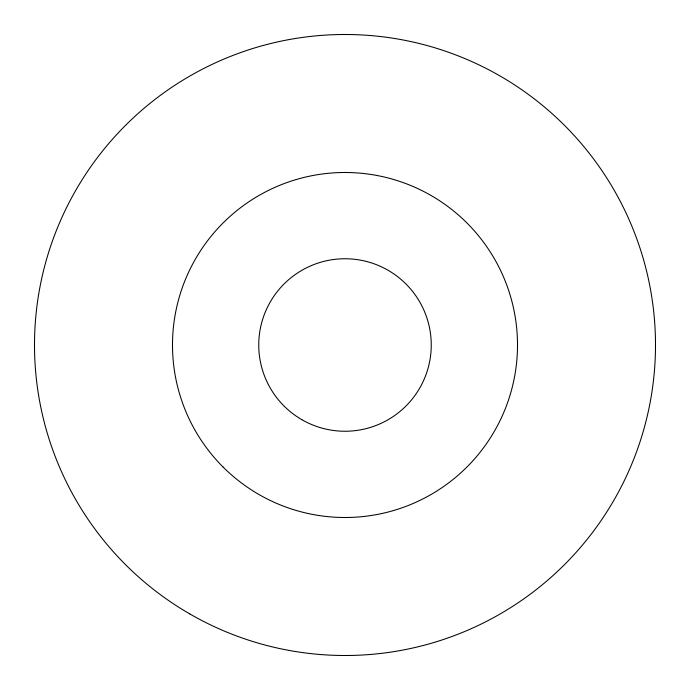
<?xml version="1.0" encoding="UTF-8"?>
<svg xmlns="http://www.w3.org/2000/svg" width="690" height="690" viewBox="0 0 690 690"><rect width="100%" height="100%" fill="white"/><g stroke="black" fill="none" stroke-linecap="round" stroke-linejoin="round"><path stroke-width="1.03" d="M301.875 419.693A86.25 86.25 0 0 0 431.25 345A86.25 86.25 0 0 0 301.875 270.308A86.25 86.25 0 0 0 301.875 419.693M189.75 613.902A310.5 310.5 0 0 0 655.5 345A310.5 310.5 0 0 0 189.75 76.098A310.5 310.5 0 0 0 189.75 613.902M223.025 466.975A172.5 172.5 0 0 0 511.626 389.643A172.5 172.5 0 0 0 300.357 178.374A172.5 172.5 0 0 0 223.025 466.975"/></g></svg>
